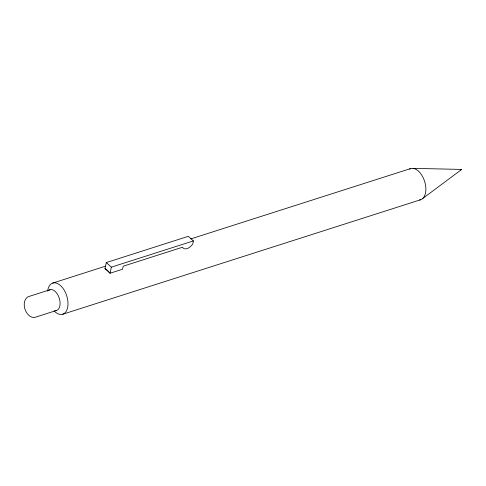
<?xml version="1.0" encoding="UTF-8"?>
<svg xmlns="http://www.w3.org/2000/svg" width="486" height="486" viewBox="0 0 486 486"><rect width="100%" height="100%" fill="white"/><g stroke="black" fill="none" stroke-linecap="round" stroke-linejoin="round"><path stroke-width="0.73" d="M105 268.649L106.282 262.574L188.325 236.324L193.404 240.91L192.76 243.954A7.509 4.368 -47.9 0 1 187.055 248.595A7.509 4.368 -47.9 0 1 182.615 247.198L123.213 266.2L122.575 269.244L110.079 273.241L104.964 268.624L107.619 270.483L110.079 273.241L111.361 267.154L106.282 262.574M422.802 198.446L461.7 169.426L413.064 168.363M52.701 283.089L105.48 266.2M190.791 238.912L410.579 168.593M111.361 267.154L193.404 240.91M50.131 289.699L27.933 296.8C20.357 301.678 25.4 317.486 34.269 317.565L56.467 310.463M460.26 169.887L461.7 169.426M62.773 314.235L420.657 199.74M409.455 169.116A16.366 9.422 72.3 0 1 424.564 181.211A16.366 9.422 72.3 0 1 419.442 199.995M47.616 291.157A16.366 9.422 72.3 0 1 60.155 285.252A16.366 9.422 72.3 0 1 67.524 308.033A16.366 9.422 72.3 0 1 53.958 310.761M48.679 290.488A10.856 6.245 72.3 0 1 59.183 297.967A10.856 6.245 72.3 0 1 55.374 310.597"/></g></svg>
